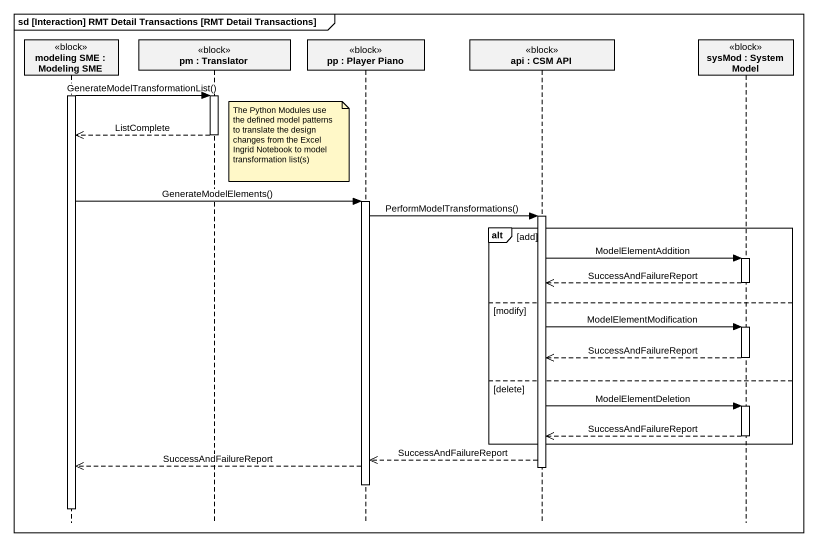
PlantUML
@startuml
mainframe sd [Interaction] RMT Detail Transactions [RMT Detail Transactions]
hide footbox
participant "modeling SME : Modeling SME" as modeling_SME <<block>>
participant "pm : Translator" as pm <<block>>
participant "pp : Player Piano" as pp <<block>>
participant "api : CSM API" as api <<block>>
participant "sysMod : System Model" as sysMod <<block>>

activate modeling_SME
modeling_SME -> pm : GenerateModelTransformationList()
activate pm
pm -->> modeling_SME : ListComplete
deactivate pm
note right of pm : The Python Modules use the defined model patterns to translate the design changes from the Excel Ingrid Notebook to model transformation list(s)
modeling_SME -> pp : GenerateModelElements()
activate pp
pp -> api : PerformModelTransformations()
activate api
alt add
  api -> sysMod : ModelElementAddition
  activate sysMod
  sysMod -->> api : SuccessAndFailureReport
  deactivate sysMod
else modify
  api -> sysMod : ModelElementModification
  activate sysMod
  sysMod -->> api : SuccessAndFailureReport
  deactivate sysMod
else delete
  api -> sysMod : ModelElementDeletion
  activate sysMod
  sysMod -->> api : SuccessAndFailureReport
  deactivate sysMod
end
api -->> pp : SuccessAndFailureReport
pp -->> modeling_SME : SuccessAndFailureReport
deactivate api
deactivate pp
deactivate modeling_SME
@enduml
